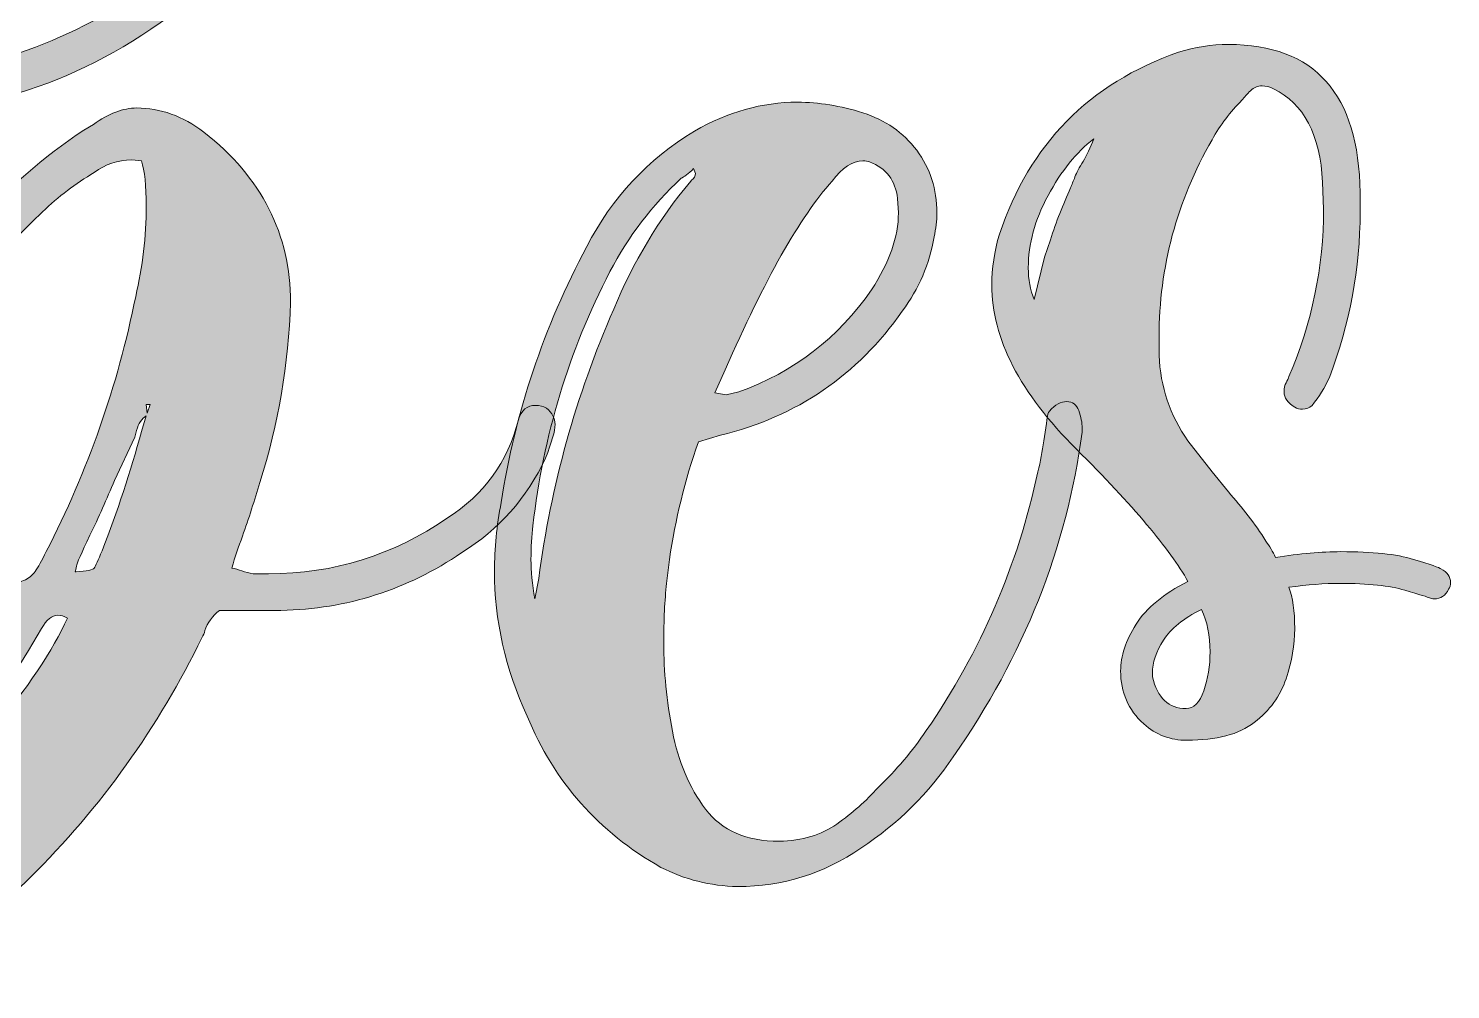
# Model space of a CAD drawing. Header units: inches. Extents: x 209 to 871, y -873 to -207.
# Drawn here: x 540 to 856.7, y -872.8 to -658.9 of the extents above; entities that cross this region are included whole.
import ezdxf

# ---------------------------------------------------------------- set-up
doc = ezdxf.new("R2010")
doc.units = ezdxf.units.IN
doc.header["$MEASUREMENT"] = 0
doc.layers.add('Layer 1', color=7, linetype='Continuous')

# ---------------------------------------------------------------- blocks, each defined once
blk = doc.blocks.new('block 4')
at = {"layer": 'Layer 1', "true_color": 0x040404}
h = blk.add_hatch(color=18, dxfattribs=at)
h.dxf.hatch_style = 2
edge = h.paths.add_edge_path()
edge.add_spline(control_points=[(491.05, -872.76), (491.05, -872.76), (488.27, -872.76), (488.27, -872.76), (478.42, -872.76), (469.49, -869.47), (461.5, -862.91), (456.92, -859.19), (454.64, -854.13), (454.64, -847.7), (454.64, -838.56), (459.78, -828.92), (470.06, -818.78), (487.91, -800.94), (509.19, -789.08), (533.89, -783.23), (536.18, -782.66), (537.86, -782.16), (538.93, -781.73), (540, -781.3), (540.85, -780.62), (541.5, -779.69), (542.14, -778.77), (542.96, -777.3), (543.96, -775.3), (553.24, -757.31), (559.88, -738.39), (563.88, -718.54), (565.45, -711.83), (566.23, -705.12), (566.23, -698.41), (566.23, -693.84), (565.88, -690.48), (565.17, -688.34), (565.17, -688.34), (563.02, -688.13), (563.02, -688.13), (559.88, -688.13), (557.1, -689.06), (554.67, -690.91), (550.53, -693.34), (546.67, -696.27), (543.1, -699.69), (518.83, -722.97), (501.62, -754.17), (491.48, -793.3), (491.05, -795.44), (490.44, -796.83), (489.66, -797.47), (488.88, -798.11), (487.34, -798.43), (485.06, -798.43), (483.34, -798.43), (481.7, -798.22), (480.13, -797.79), (472.85, -795.65), (466.21, -792.3), (460.21, -787.72), (455.5, -784.01), (452.14, -779.3), (450.14, -773.59), (446.57, -765.74), (444.79, -757.03), (444.79, -747.46), (445.65, -728.75), (448.36, -710.33), (452.93, -692.2), (460.07, -662.64), (471.06, -634.58), (485.91, -608.02), (494.48, -592.6), (504.9, -578.67), (517.19, -566.25), (534.61, -549.26), (551.17, -540.77), (566.88, -540.77), (571.3, -540.77), (575.45, -541.34), (579.3, -542.48), (590.15, -545.48), (599.44, -551.33), (607.14, -560.04), (612.86, -567.04), (615.71, -574.68), (615.71, -582.96), (615.71, -586.39), (615.28, -589.89), (614.43, -593.45), (607.71, -617.16), (596.08, -635.94), (579.51, -649.79), (557.95, -667.92), (535.39, -676.99), (511.83, -676.99), (507.83, -676.99), (504.12, -676.85), (500.69, -676.56), (500.26, -676.42), (499.76, -676.35), (499.19, -676.35), (499.19, -676.35), (498.34, -678.7), (498.34, -678.7), (497.62, -680.28), (497.05, -681.77), (496.62, -683.2), (489.77, -704.76), (485.56, -726.83), (483.99, -749.39), (483.7, -753.53), (483.56, -757.74), (483.56, -762.02), (483.56, -762.02), (483.34, -774.66), (483.34, -774.66), (483.34, -777.23), (483.99, -780.01), (485.27, -783.01), (485.27, -783.01), (491.91, -764.81), (491.91, -764.81), (500.05, -741.96), (511.97, -721.33), (527.68, -702.91), (535.1, -694.63), (543.32, -687.48), (552.31, -681.49), (552.31, -681.49), (554.46, -680.2), (554.46, -680.2), (557.88, -677.78), (561.09, -676.56), (564.09, -676.56), (569.37, -676.56), (574.37, -678.35), (579.09, -681.91), (591.94, -692.05), (598.36, -704.69), (598.36, -719.83), (597.93, -733.53), (595.65, -746.89), (591.51, -759.88), (590.36, -763.88), (589.08, -767.88), (587.65, -771.88), (586.8, -774.16), (586.01, -776.52), (585.3, -778.94), (586.01, -779.09), (586.76, -779.3), (587.55, -779.59), (588.33, -779.87), (589.15, -780.09), (590.01, -780.23), (590.01, -780.23), (593.44, -780.23), (593.44, -780.23), (608, -780.23), (621.28, -776.09), (633.28, -767.81), (641.42, -762.67), (646.7, -755.38), (649.13, -745.96), (649.7, -743.82), (650.98, -742.74), (652.98, -742.74), (653.84, -742.74), (654.62, -742.96), (655.34, -743.39), (656.62, -744.39), (657.27, -745.6), (657.27, -747.03), (657.27, -748.46), (656.55, -750.96), (655.12, -754.53), (650.98, -763.38), (644.77, -770.37), (636.49, -775.52), (624.35, -783.8), (610.93, -788.08), (596.22, -788.37), (596.22, -788.37), (582.51, -788.37), (582.51, -788.37), (580.94, -789.65), (579.87, -791.15), (579.3, -792.87), (579.16, -793.44), (578.94, -793.94), (578.66, -794.36), (568.95, -814.36), (556.17, -832.21), (540.32, -847.91), (533.89, -854.05), (526.96, -859.69), (519.54, -864.84), (515.11, -867.69), (510.4, -869.55), (505.41, -870.4), (500.69, -871.54), (495.91, -872.33), (491.05, -872.76)], knot_values=[0, 0, 0, 0, 1, 1, 1, 2, 2, 2, 3, 3, 3, 4, 4, 4, 5, 5, 5, 6, 6, 6, 7, 7, 7, 8, 8, 8, 9, 9, 9, 10, 10, 10, 11, 11, 11, 12, 12, 12, 13, 13, 13, 14, 14, 14, 15, 15, 15, 16, 16, 16, 17, 17, 17, 18, 18, 18, 19, 19, 19, 20, 20, 20, 21, 21, 21, 22, 22, 22, 23, 23, 23, 24, 24, 24, 25, 25, 25, 26, 26, 26, 27, 27, 27, 28, 28, 28, 29, 29, 29, 30, 30, 30, 31, 31, 31, 32, 32, 32, 33, 33, 33, 34, 34, 34, 35, 35, 35, 36, 36, 36, 37, 37, 37, 38, 38, 38, 39, 39, 39, 40, 40, 40, 41, 41, 41, 42, 42, 42, 43, 43, 43, 44, 44, 44, 45, 45, 45, 46, 46, 46, 47, 47, 47, 48, 48, 48, 49, 49, 49, 50, 50, 50, 51, 51, 51, 52, 52, 52, 53, 53, 53, 54, 54, 54, 55, 55, 55, 56, 56, 56, 57, 57, 57, 58, 58, 58, 59, 59, 59, 60, 60, 60, 61, 61, 61, 62, 62, 62, 63, 63, 63, 64, 64, 64, 65, 65, 65, 66, 66, 66, 67, 67, 67, 67], degree=3, periodic=1)
edge = h.paths.add_edge_path()
edge.add_spline(control_points=[(455.07, -761.17), (455.07, -761.17), (455.5, -752.81), (455.5, -752.81), (455.93, -735.68), (458.85, -716.47), (464.28, -695.19), (472.13, -662.93), (484.7, -632.65), (501.98, -604.38), (513.12, -585.67), (527.54, -569.97), (545.24, -557.26), (546.81, -556.11), (547.6, -555.19), (547.6, -554.47), (547.6, -554.47), (547.6, -553.4), (547.6, -553.4), (547.6, -553.4), (548.88, -553.62), (548.88, -553.62), (548.88, -553.62), (547.6, -553.19), (547.6, -553.19), (547.6, -553.19), (545.89, -554.68), (545.89, -554.68), (525.33, -565.82), (507.83, -584.1), (493.41, -609.52), (473.28, -644.79), (460.28, -682.49), (454.43, -722.61), (453.14, -730.32), (452.5, -738.11), (452.5, -745.96), (452.5, -745.96), (452.71, -750.88), (452.71, -750.88), (452.71, -754.31), (453.5, -757.74), (455.07, -761.17)], knot_values=[0, 0, 0, 0, 1, 1, 1, 2, 2, 2, 3, 3, 3, 4, 4, 4, 5, 5, 5, 6, 6, 6, 7, 7, 7, 8, 8, 8, 9, 9, 9, 10, 10, 10, 11, 11, 11, 12, 12, 12, 13, 13, 13, 14, 14, 14, 14], degree=3, periodic=1)
edge = h.paths.add_edge_path()
edge.add_spline(control_points=[(468.35, -853.48), (470.2, -853.48), (472.56, -852.7), (475.42, -851.13), (475.42, -851.13), (478.63, -848.98), (478.63, -848.98), (499.91, -836.28), (517.61, -818.78), (531.75, -796.51), (531.75, -796.51), (533.89, -792.22), (533.89, -792.22), (533.89, -792.22), (532.39, -792.44), (532.39, -792.44), (530.96, -792.44), (529.75, -792.62), (528.75, -792.97), (527.75, -793.33), (526.68, -793.72), (525.54, -794.15), (504.4, -801.29), (486.7, -812.65), (472.42, -828.21), (468.56, -832.35), (465.71, -837.13), (463.85, -842.56), (463.28, -844.13), (462.99, -845.84), (462.99, -847.7), (462.99, -849.41), (463.49, -850.81), (464.49, -851.88), (465.49, -852.95), (466.78, -853.48), (468.35, -853.48)], knot_values=[0, 0, 0, 0, 1, 1, 1, 2, 2, 2, 3, 3, 3, 4, 4, 4, 5, 5, 5, 6, 6, 6, 7, 7, 7, 8, 8, 8, 9, 9, 9, 10, 10, 10, 11, 11, 11, 12, 12, 12, 12], degree=3, periodic=1)
edge = h.paths.add_edge_path()
edge.add_spline(control_points=[(511.19, -668.85), (517.47, -668.85), (523.75, -668.14), (530.04, -666.71), (551.17, -661.14), (569.02, -650.29), (583.58, -634.15), (596.44, -620.16), (603, -603.67), (603.29, -584.67), (603.29, -584.67), (603.29, -583.39), (603.29, -583.39), (603.29, -580.53), (602.93, -577.61), (602.22, -574.61), (601.65, -570.46), (599.22, -568.39), (594.94, -568.39), (591.79, -568.39), (588.87, -568.68), (586.15, -569.25), (579.3, -570.68), (572.8, -573.32), (566.66, -577.18), (555.67, -583.74), (546.1, -592.1), (537.96, -602.24), (523.11, -621.37), (511.54, -642.22), (503.26, -664.78), (502.98, -665.35), (502.83, -665.82), (502.83, -666.17), (502.83, -666.53), (502.76, -666.85), (502.62, -667.14), (503.05, -667.71), (503.33, -668.03), (503.48, -668.1), (503.62, -668.17), (503.94, -668.31), (504.44, -668.53), (504.94, -668.74), (507.19, -668.85), (511.19, -668.85)], knot_values=[0, 0, 0, 0, 1, 1, 1, 2, 2, 2, 3, 3, 3, 4, 4, 4, 5, 5, 5, 6, 6, 6, 7, 7, 7, 8, 8, 8, 9, 9, 9, 10, 10, 10, 11, 11, 11, 12, 12, 12, 13, 13, 13, 14, 14, 14, 15, 15, 15, 15], degree=3, periodic=1)
edge = h.paths.add_edge_path()
edge.add_spline(control_points=[(508.4, -837.2), (515.54, -832.64), (523.25, -825.42), (531.54, -815.57), (539.82, -805.72), (545.53, -797.22), (548.67, -790.08), (547.96, -789.65), (547.24, -789.44), (546.53, -789.44), (545.24, -789.44), (544.03, -790.44), (542.89, -792.44), (532.89, -809.86), (521.4, -824.78), (508.4, -837.2)], knot_values=[0, 0, 0, 0, 1, 1, 1, 2, 2, 2, 3, 3, 3, 4, 4, 4, 5, 5, 5, 5], degree=3, periodic=1)
edge = h.paths.add_edge_path()
edge.add_spline(control_points=[(550.6, -779.8), (553.03, -779.66), (554.38, -779.37), (554.67, -778.94), (554.95, -778.52), (555.53, -777.23), (556.38, -775.09), (559.81, -766.38), (562.73, -757.52), (565.17, -748.53), (565.17, -748.53), (566.23, -745.1), (566.23, -745.1), (565.23, -745.67), (564.52, -746.75), (564.09, -748.31), (564.09, -748.31), (563.66, -749.81), (563.66, -749.81), (563.66, -749.81), (559.17, -759.45), (559.17, -759.45), (557.45, -763.59), (555.63, -767.66), (553.7, -771.66), (551.78, -775.66), (550.78, -777.95), (550.71, -778.52), (550.63, -779.09), (550.53, -779.52), (550.38, -779.8), (550.38, -779.8), (550.6, -779.8), (550.6, -779.8)], knot_values=[0, 0, 0, 0, 1, 1, 1, 2, 2, 2, 3, 3, 3, 4, 4, 4, 5, 5, 5, 6, 6, 6, 7, 7, 7, 8, 8, 8, 9, 9, 9, 10, 10, 10, 11, 11, 11, 11], degree=3, periodic=1)
h.paths.add_polyline_path([(566.45, -744.46), (567.09, -742.53), (566.23, -742.53)])
h = blk.add_hatch(color=18, dxfattribs=at)
h.dxf.hatch_style = 2
edge = h.paths.add_edge_path()
edge.add_spline(control_points=[(797.99, -817.28), (794.27, -817.28), (791.06, -816.07), (788.35, -813.64), (784.92, -810.5), (783.21, -806.58), (783.21, -801.86), (783.21, -798.58), (784.35, -795.11), (786.64, -791.47), (788.92, -787.83), (792.77, -784.66), (798.2, -781.94), (794.2, -774.8), (785.92, -764.99), (773.36, -752.49), (760.79, -740), (754.51, -727.83), (754.51, -715.97), (754.51, -712.26), (755.08, -708.47), (756.22, -704.62), (762.94, -684.63), (776.21, -671.14), (796.06, -664.14), (799.77, -663), (803.48, -662.42), (807.2, -662.42), (826.48, -662.42), (836.26, -673.42), (836.54, -695.41), (836.54, -695.41), (836.54, -699.69), (836.54, -699.69), (836.54, -712.26), (834.26, -724.54), (829.69, -736.53), (828.69, -738.82), (827.4, -740.89), (825.83, -742.74), (825.26, -743.32), (824.55, -743.6), (823.69, -743.6), (823.12, -743.6), (822.55, -743.46), (821.98, -743.17), (820.4, -742.18), (819.62, -741.03), (819.62, -739.75), (819.62, -738.89), (819.76, -738.21), (820.05, -737.71), (820.34, -737.21), (820.55, -736.75), (820.69, -736.32), (825.83, -724.33), (828.4, -711.9), (828.4, -699.05), (828.4, -699.05), (828.19, -693.05), (828.19, -693.05), (827.62, -682.49), (823.98, -675.56), (817.27, -672.28), (816.41, -671.85), (815.55, -671.63), (814.7, -671.63), (813.7, -671.63), (812.84, -671.99), (812.13, -672.71), (811.41, -673.42), (810.77, -674.13), (810.2, -674.85), (807.63, -677.42), (805.41, -680.34), (803.56, -683.63), (795.7, -697.34), (791.78, -711.97), (791.78, -727.54), (791.78, -727.54), (791.78, -731.61), (791.78, -731.61), (792.06, -738.6), (794.2, -744.96), (798.2, -750.67), (798.2, -750.67), (803.56, -757.52), (803.56, -757.52), (803.56, -757.52), (807.2, -762.02), (807.2, -762.02), (810.34, -765.45), (813.12, -769.09), (815.55, -772.95), (816.41, -774.09), (817.12, -775.3), (817.69, -776.59), (823.12, -775.73), (827.98, -775.3), (832.26, -775.3), (839.26, -775.3), (844.65, -775.87), (848.43, -777.02), (852.21, -778.16), (854.25, -778.87), (854.53, -779.16), (855.96, -779.87), (856.68, -780.87), (856.68, -782.16), (856.68, -782.73), (856.53, -783.23), (856.25, -783.66), (855.53, -785.09), (854.46, -785.8), (853.04, -785.8), (852.61, -785.8), (852.25, -785.73), (851.97, -785.58), (851.68, -785.44), (849.86, -784.87), (846.5, -783.87), (843.15, -782.87), (838.33, -782.37), (832.05, -782.37), (828.62, -782.37), (824.83, -782.66), (820.69, -783.23), (821.55, -785.51), (821.98, -788.58), (821.98, -792.44), (821.98, -796.01), (821.34, -799.72), (820.05, -803.58), (818.77, -807.43), (816.41, -810.68), (812.98, -813.32), (809.55, -815.97), (804.56, -817.28), (797.99, -817.28)], knot_values=[0, 0, 0, 0, 1, 1, 1, 2, 2, 2, 3, 3, 3, 4, 4, 4, 5, 5, 5, 6, 6, 6, 7, 7, 7, 8, 8, 8, 9, 9, 9, 10, 10, 10, 11, 11, 11, 12, 12, 12, 13, 13, 13, 14, 14, 14, 15, 15, 15, 16, 16, 16, 17, 17, 17, 18, 18, 18, 19, 19, 19, 20, 20, 20, 21, 21, 21, 22, 22, 22, 23, 23, 23, 24, 24, 24, 25, 25, 25, 26, 26, 26, 27, 27, 27, 28, 28, 28, 29, 29, 29, 30, 30, 30, 31, 31, 31, 32, 32, 32, 33, 33, 33, 34, 34, 34, 35, 35, 35, 36, 36, 36, 37, 37, 37, 38, 38, 38, 39, 39, 39, 40, 40, 40, 41, 41, 41, 42, 42, 42, 43, 43, 43, 44, 44, 44, 45, 45, 45, 46, 46, 46, 46], degree=3, periodic=1)
edge = h.paths.add_edge_path()
edge.add_spline(control_points=[(763.93, -719.18), (763.93, -719.18), (766.29, -709.76), (766.29, -709.76), (766.29, -709.76), (767.57, -705.9), (767.57, -705.9), (768.86, -701.91), (770.36, -698.05), (772.07, -694.34), (772.36, -693.62), (772.68, -692.81), (773.04, -691.87), (773.39, -690.95), (774, -689.81), (774.86, -688.45), (775.71, -687.09), (776.5, -685.42), (777.21, -683.42), (773.36, -686.41), (769.96, -690.63), (767.04, -696.05), (764.11, -701.48), (762.65, -706.84), (762.65, -712.12), (762.65, -714.69), (763.08, -717.04), (763.93, -719.18)], knot_values=[0, 0, 0, 0, 1, 1, 1, 2, 2, 2, 3, 3, 3, 4, 4, 4, 5, 5, 5, 6, 6, 6, 7, 7, 7, 8, 8, 8, 9, 9, 9, 9], degree=3, periodic=1)
edge = h.paths.add_edge_path()
edge.add_spline(control_points=[(797.78, -810.22), (799.49, -810.22), (800.81, -808.9), (801.74, -806.25), (802.66, -803.61), (803.13, -800.72), (803.13, -797.58), (803.13, -794.01), (802.49, -790.87), (801.2, -788.15), (797.2, -790.16), (794.38, -792.44), (792.74, -795.01), (791.1, -797.58), (790.28, -800.01), (790.28, -802.29), (790.28, -802.29), (790.28, -803.15), (790.28, -803.15), (791.42, -807.86), (793.92, -810.22), (797.78, -810.22)], knot_values=[0, 0, 0, 0, 1, 1, 1, 2, 2, 2, 3, 3, 3, 4, 4, 4, 5, 5, 5, 6, 6, 6, 7, 7, 7, 7], degree=3, periodic=1)
h = blk.add_hatch(color=18, dxfattribs=at)
h.dxf.hatch_style = 2
edge = h.paths.add_edge_path()
edge.add_spline(control_points=[(697.96, -849.84), (691.82, -849.7), (686.11, -848.27), (680.83, -845.56), (666.97, -837.71), (657.05, -826.49), (651.06, -811.93), (646.2, -801.36), (643.77, -790.58), (643.77, -779.59), (643.77, -774.59), (644.27, -769.52), (645.27, -764.38), (648.41, -744.24), (654.77, -725.26), (664.34, -707.4), (669.9, -696.55), (677.9, -687.99), (688.32, -681.7), (695.75, -677.42), (703.39, -675.27), (711.24, -675.27), (715.96, -675.27), (720.81, -676.06), (725.81, -677.63), (730.8, -679.2), (734.8, -681.99), (737.8, -685.98), (740.8, -689.98), (742.3, -694.63), (742.3, -699.91), (742.3, -701.62), (742.09, -703.41), (741.66, -705.26), (740.66, -711.26), (738.3, -716.76), (734.59, -721.75), (724.59, -736.04), (711.1, -745.24), (694.11, -749.39), (694.11, -749.39), (689.18, -750.88), (689.18, -750.88), (686.18, -759.45), (684.04, -768.16), (682.75, -777.02), (682.75, -777.02), (682.11, -782.37), (682.11, -782.37), (681.68, -786.09), (681.47, -790.51), (681.47, -795.65), (681.47, -801.94), (682.11, -808.47), (683.4, -815.25), (684.68, -822.03), (687.15, -827.82), (690.79, -832.6), (694.43, -837.39), (699.89, -839.77), (707.17, -839.77), (712.31, -839.63), (716.6, -838.35), (720.02, -835.92), (723.45, -833.49), (726.52, -830.78), (729.24, -827.78), (733.23, -823.92), (736.8, -819.71), (739.94, -815.14), (752.08, -797.44), (760.36, -778.23), (764.79, -757.52), (765.36, -755.24), (765.79, -752.96), (766.08, -750.67), (766.08, -750.67), (766.72, -746.81), (766.72, -746.81), (766.72, -746.53), (766.75, -746.1), (766.83, -745.53), (766.89, -744.96), (767.07, -744.46), (767.36, -744.03), (768.64, -742.6), (769.93, -741.89), (771.22, -741.89), (772.5, -741.89), (773.39, -742.57), (773.89, -743.92), (774.39, -745.28), (774.64, -746.6), (774.64, -747.89), (774.64, -747.89), (774.64, -748.74), (774.64, -748.74), (771.22, -774.45), (761.65, -798.51), (745.94, -820.93), (740.51, -829.06), (733.66, -835.85), (725.38, -841.27), (717.1, -846.99), (707.96, -849.84), (697.96, -849.84)], knot_values=[0, 0, 0, 0, 1, 1, 1, 2, 2, 2, 3, 3, 3, 4, 4, 4, 5, 5, 5, 6, 6, 6, 7, 7, 7, 8, 8, 8, 9, 9, 9, 10, 10, 10, 11, 11, 11, 12, 12, 12, 13, 13, 13, 14, 14, 14, 15, 15, 15, 16, 16, 16, 17, 17, 17, 18, 18, 18, 19, 19, 19, 20, 20, 20, 21, 21, 21, 22, 22, 22, 23, 23, 23, 24, 24, 24, 25, 25, 25, 26, 26, 26, 27, 27, 27, 28, 28, 28, 29, 29, 29, 30, 30, 30, 31, 31, 31, 32, 32, 32, 33, 33, 33, 34, 34, 34, 35, 35, 35, 35], degree=3, periodic=1)
edge = h.paths.add_edge_path()
edge.add_spline(control_points=[(652.77, -785.8), (652.77, -785.8), (653.63, -781.3), (653.63, -781.3), (656.34, -760.6), (661.9, -740.6), (670.33, -721.33), (674.62, -710.91), (680.33, -701.41), (687.47, -692.84), (687.47, -692.84), (687.68, -692.62), (687.68, -692.62), (688.25, -692.2), (688.54, -691.7), (688.54, -691.13), (688.54, -691.13), (688.11, -690.05), (688.11, -690.05), (687.54, -690.63), (687, -691.09), (686.5, -691.45), (686, -691.81), (685.61, -692.05), (685.33, -692.2), (678.9, -698.19), (673.61, -705.12), (669.47, -712.97), (660.33, -730.68), (654.62, -749.53), (652.34, -769.52), (652.05, -771.8), (651.91, -774.3), (651.91, -777.02), (651.91, -779.59), (652.2, -782.51), (652.77, -785.8)], knot_values=[0, 0, 0, 0, 1, 1, 1, 2, 2, 2, 3, 3, 3, 4, 4, 4, 5, 5, 5, 6, 6, 6, 7, 7, 7, 8, 8, 8, 9, 9, 9, 10, 10, 10, 11, 11, 11, 12, 12, 12, 12], degree=3, periodic=1)
edge = h.paths.add_edge_path()
edge.add_spline(control_points=[(695.39, -740.39), (695.39, -740.39), (698.18, -739.75), (698.18, -739.75), (710.46, -735.32), (720.31, -727.75), (727.73, -717.04), (731.73, -710.91), (733.73, -705.19), (733.73, -699.91), (733.73, -699.91), (733.52, -696.69), (733.52, -696.69), (733.09, -692.7), (731.02, -689.98), (727.31, -688.55), (726.88, -688.41), (726.38, -688.34), (725.81, -688.34), (723.52, -688.34), (721.24, -689.84), (718.95, -692.84), (711.81, -700.84), (703.89, -714.83), (695.18, -734.82), (695.18, -734.82), (692.82, -739.96), (692.82, -739.96), (692.82, -739.96), (695.39, -740.39), (695.39, -740.39)], knot_values=[0, 0, 0, 0, 1, 1, 1, 2, 2, 2, 3, 3, 3, 4, 4, 4, 5, 5, 5, 6, 6, 6, 7, 7, 7, 8, 8, 8, 9, 9, 9, 10, 10, 10, 10], degree=3, periodic=1)
at = {"layer": 'Layer 1', "lineweight": 0}
blk.add_lwpolyline([(566.45, -744.46), (567.09, -742.53), (566.23, -742.53), (566.45, -744.46)], dxfattribs=at)
for points, knots in [([(491.05, -872.76), (491.05, -872.76), (488.27, -872.76), (488.27, -872.76), (478.42, -872.76), (469.49, -869.47), (461.5, -862.91), (456.92, -859.19), (454.64, -854.13), (454.64, -847.7), (454.64, -838.56), (459.78, -828.92), (470.06, -818.78), (487.91, -800.94), (509.19, -789.08), (533.89, -783.23), (536.18, -782.66), (537.86, -782.16), (538.93, -781.73), (540, -781.3), (540.85, -780.62), (541.5, -779.69), (542.14, -778.77), (542.96, -777.3), (543.96, -775.3), (553.24, -757.31), (559.88, -738.39), (563.88, -718.54), (565.45, -711.83), (566.23, -705.12), (566.23, -698.41), (566.23, -693.84), (565.88, -690.48), (565.17, -688.34), (565.17, -688.34), (563.02, -688.13), (563.02, -688.13), (559.88, -688.13), (557.1, -689.06), (554.67, -690.91), (550.53, -693.34), (546.67, -696.27), (543.1, -699.69), (518.83, -722.97), (501.62, -754.17), (491.48, -793.3), (491.05, -795.44), (490.44, -796.83), (489.66, -797.47), (488.88, -798.11), (487.34, -798.43), (485.06, -798.43), (483.34, -798.43), (481.7, -798.22), (480.13, -797.79), (472.85, -795.65), (466.21, -792.3), (460.21, -787.72), (455.5, -784.01), (452.14, -779.3), (450.14, -773.59), (446.57, -765.74), (444.79, -757.03), (444.79, -747.46), (445.65, -728.75), (448.36, -710.33), (452.93, -692.2), (460.07, -662.64), (471.06, -634.58), (485.91, -608.02), (494.48, -592.6), (504.9, -578.67), (517.19, -566.25), (534.61, -549.26), (551.17, -540.77), (566.88, -540.77), (571.3, -540.77), (575.45, -541.34), (579.3, -542.48), (590.15, -545.48), (599.44, -551.33), (607.14, -560.04), (612.86, -567.04), (615.71, -574.68), (615.71, -582.96), (615.71, -586.39), (615.28, -589.89), (614.43, -593.45), (607.71, -617.16), (596.08, -635.94), (579.51, -649.79), (557.95, -667.92), (535.39, -676.99), (511.83, -676.99), (507.83, -676.99), (504.12, -676.85), (500.69, -676.56), (500.26, -676.42), (499.76, -676.35), (499.19, -676.35), (499.19, -676.35), (498.34, -678.7), (498.34, -678.7), (497.62, -680.28), (497.05, -681.77), (496.62, -683.2), (489.77, -704.76), (485.56, -726.83), (483.99, -749.39), (483.7, -753.53), (483.56, -757.74), (483.56, -762.02), (483.56, -762.02), (483.34, -774.66), (483.34, -774.66), (483.34, -777.23), (483.99, -780.01), (485.27, -783.01), (485.27, -783.01), (491.91, -764.81), (491.91, -764.81), (500.05, -741.96), (511.97, -721.33), (527.68, -702.91), (535.1, -694.63), (543.32, -687.48), (552.31, -681.49), (552.31, -681.49), (554.46, -680.2), (554.46, -680.2), (557.88, -677.78), (561.09, -676.56), (564.09, -676.56), (569.37, -676.56), (574.37, -678.35), (579.09, -681.91), (591.94, -692.05), (598.36, -704.69), (598.36, -719.83), (597.93, -733.53), (595.65, -746.89), (591.51, -759.88), (590.36, -763.88), (589.08, -767.88), (587.65, -771.88), (586.8, -774.16), (586.01, -776.52), (585.3, -778.94), (586.01, -779.09), (586.76, -779.3), (587.55, -779.59), (588.33, -779.87), (589.15, -780.09), (590.01, -780.23), (590.01, -780.23), (593.44, -780.23), (593.44, -780.23), (608, -780.23), (621.28, -776.09), (633.28, -767.81), (641.42, -762.67), (646.7, -755.38), (649.13, -745.96), (649.7, -743.82), (650.98, -742.74), (652.98, -742.74), (653.84, -742.74), (654.62, -742.96), (655.34, -743.39), (656.62, -744.39), (657.27, -745.6), (657.27, -747.03), (657.27, -748.46), (656.55, -750.96), (655.12, -754.53), (650.98, -763.38), (644.77, -770.37), (636.49, -775.52), (624.35, -783.8), (610.93, -788.08), (596.22, -788.37), (596.22, -788.37), (582.51, -788.37), (582.51, -788.37), (580.94, -789.65), (579.87, -791.15), (579.3, -792.87), (579.16, -793.44), (578.94, -793.94), (578.66, -794.36), (568.95, -814.36), (556.17, -832.21), (540.32, -847.91), (533.89, -854.05), (526.96, -859.69), (519.54, -864.84), (515.11, -867.69), (510.4, -869.55), (505.41, -870.4), (500.69, -871.54), (495.91, -872.33), (491.05, -872.76)], [0, 0, 0, 0, 1, 1, 1, 2, 2, 2, 3, 3, 3, 4, 4, 4, 5, 5, 5, 6, 6, 6, 7, 7, 7, 8, 8, 8, 9, 9, 9, 10, 10, 10, 11, 11, 11, 12, 12, 12, 13, 13, 13, 14, 14, 14, 15, 15, 15, 16, 16, 16, 17, 17, 17, 18, 18, 18, 19, 19, 19, 20, 20, 20, 21, 21, 21, 22, 22, 22, 23, 23, 23, 24, 24, 24, 25, 25, 25, 26, 26, 26, 27, 27, 27, 28, 28, 28, 29, 29, 29, 30, 30, 30, 31, 31, 31, 32, 32, 32, 33, 33, 33, 34, 34, 34, 35, 35, 35, 36, 36, 36, 37, 37, 37, 38, 38, 38, 39, 39, 39, 40, 40, 40, 41, 41, 41, 42, 42, 42, 43, 43, 43, 44, 44, 44, 45, 45, 45, 46, 46, 46, 47, 47, 47, 48, 48, 48, 49, 49, 49, 50, 50, 50, 51, 51, 51, 52, 52, 52, 53, 53, 53, 54, 54, 54, 55, 55, 55, 56, 56, 56, 57, 57, 57, 58, 58, 58, 59, 59, 59, 60, 60, 60, 61, 61, 61, 62, 62, 62, 63, 63, 63, 64, 64, 64, 65, 65, 65, 66, 66, 66, 67, 67, 67, 67]), ([(455.07, -761.17), (455.07, -761.17), (455.5, -752.81), (455.5, -752.81), (455.93, -735.68), (458.85, -716.47), (464.28, -695.19), (472.13, -662.93), (484.7, -632.65), (501.98, -604.38), (513.12, -585.67), (527.54, -569.97), (545.24, -557.26), (546.81, -556.11), (547.6, -555.19), (547.6, -554.47), (547.6, -554.47), (547.6, -553.4), (547.6, -553.4), (547.6, -553.4), (548.88, -553.62), (548.88, -553.62), (548.88, -553.62), (547.6, -553.19), (547.6, -553.19), (547.6, -553.19), (545.89, -554.68), (545.89, -554.68), (525.33, -565.82), (507.83, -584.1), (493.41, -609.52), (473.28, -644.79), (460.28, -682.49), (454.43, -722.61), (453.14, -730.32), (452.5, -738.11), (452.5, -745.96), (452.5, -745.96), (452.71, -750.88), (452.71, -750.88), (452.71, -754.31), (453.5, -757.74), (455.07, -761.17)], [0, 0, 0, 0, 1, 1, 1, 2, 2, 2, 3, 3, 3, 4, 4, 4, 5, 5, 5, 6, 6, 6, 7, 7, 7, 8, 8, 8, 9, 9, 9, 10, 10, 10, 11, 11, 11, 12, 12, 12, 13, 13, 13, 14, 14, 14, 14]), ([(511.19, -668.85), (517.47, -668.85), (523.75, -668.14), (530.04, -666.71), (551.17, -661.14), (569.02, -650.29), (583.58, -634.15), (596.44, -620.16), (603, -603.67), (603.29, -584.67), (603.29, -584.67), (603.29, -583.39), (603.29, -583.39), (603.29, -580.53), (602.93, -577.61), (602.22, -574.61), (601.65, -570.46), (599.22, -568.39), (594.94, -568.39), (591.79, -568.39), (588.87, -568.68), (586.15, -569.25), (579.3, -570.68), (572.8, -573.32), (566.66, -577.18), (555.67, -583.74), (546.1, -592.1), (537.96, -602.24), (523.11, -621.37), (511.54, -642.22), (503.26, -664.78), (502.98, -665.35), (502.83, -665.82), (502.83, -666.17), (502.83, -666.53), (502.76, -666.85), (502.62, -667.14), (503.05, -667.71), (503.33, -668.03), (503.48, -668.1), (503.62, -668.17), (503.94, -668.31), (504.44, -668.53), (504.94, -668.74), (507.19, -668.85), (511.19, -668.85)], [0, 0, 0, 0, 1, 1, 1, 2, 2, 2, 3, 3, 3, 4, 4, 4, 5, 5, 5, 6, 6, 6, 7, 7, 7, 8, 8, 8, 9, 9, 9, 10, 10, 10, 11, 11, 11, 12, 12, 12, 13, 13, 13, 14, 14, 14, 15, 15, 15, 15]), ([(797.99, -817.28), (794.27, -817.28), (791.06, -816.07), (788.35, -813.64), (784.92, -810.5), (783.21, -806.58), (783.21, -801.86), (783.21, -798.58), (784.35, -795.11), (786.64, -791.47), (788.92, -787.83), (792.77, -784.66), (798.2, -781.94), (794.2, -774.8), (785.92, -764.99), (773.36, -752.49), (760.79, -740), (754.51, -727.83), (754.51, -715.97), (754.51, -712.26), (755.08, -708.47), (756.22, -704.62), (762.94, -684.63), (776.21, -671.14), (796.06, -664.14), (799.77, -663), (803.48, -662.42), (807.2, -662.42), (826.48, -662.42), (836.26, -673.42), (836.54, -695.41), (836.54, -695.41), (836.54, -699.69), (836.54, -699.69), (836.54, -712.26), (834.26, -724.54), (829.69, -736.53), (828.69, -738.82), (827.4, -740.89), (825.83, -742.74), (825.26, -743.32), (824.55, -743.6), (823.69, -743.6), (823.12, -743.6), (822.55, -743.46), (821.98, -743.17), (820.4, -742.18), (819.62, -741.03), (819.62, -739.75), (819.62, -738.89), (819.76, -738.21), (820.05, -737.71), (820.34, -737.21), (820.55, -736.75), (820.69, -736.32), (825.83, -724.33), (828.4, -711.9), (828.4, -699.05), (828.4, -699.05), (828.19, -693.05), (828.19, -693.05), (827.62, -682.49), (823.98, -675.56), (817.27, -672.28), (816.41, -671.85), (815.55, -671.63), (814.7, -671.63), (813.7, -671.63), (812.84, -671.99), (812.13, -672.71), (811.41, -673.42), (810.77, -674.13), (810.2, -674.85), (807.63, -677.42), (805.41, -680.34), (803.56, -683.63), (795.7, -697.34), (791.78, -711.97), (791.78, -727.54), (791.78, -727.54), (791.78, -731.61), (791.78, -731.61), (792.06, -738.6), (794.2, -744.96), (798.2, -750.67), (798.2, -750.67), (803.56, -757.52), (803.56, -757.52), (803.56, -757.52), (807.2, -762.02), (807.2, -762.02), (810.34, -765.45), (813.12, -769.09), (815.55, -772.95), (816.41, -774.09), (817.12, -775.3), (817.69, -776.59), (823.12, -775.73), (827.98, -775.3), (832.26, -775.3), (839.26, -775.3), (844.65, -775.87), (848.43, -777.02), (852.21, -778.16), (854.25, -778.87), (854.53, -779.16), (855.96, -779.87), (856.68, -780.87), (856.68, -782.16), (856.68, -782.73), (856.53, -783.23), (856.25, -783.66), (855.53, -785.09), (854.46, -785.8), (853.04, -785.8), (852.61, -785.8), (852.25, -785.73), (851.97, -785.58), (851.68, -785.44), (849.86, -784.87), (846.5, -783.87), (843.15, -782.87), (838.33, -782.37), (832.05, -782.37), (828.62, -782.37), (824.83, -782.66), (820.69, -783.23), (821.55, -785.51), (821.98, -788.58), (821.98, -792.44), (821.98, -796.01), (821.34, -799.72), (820.05, -803.58), (818.77, -807.43), (816.41, -810.68), (812.98, -813.32), (809.55, -815.97), (804.56, -817.28), (797.99, -817.28)], [0, 0, 0, 0, 1, 1, 1, 2, 2, 2, 3, 3, 3, 4, 4, 4, 5, 5, 5, 6, 6, 6, 7, 7, 7, 8, 8, 8, 9, 9, 9, 10, 10, 10, 11, 11, 11, 12, 12, 12, 13, 13, 13, 14, 14, 14, 15, 15, 15, 16, 16, 16, 17, 17, 17, 18, 18, 18, 19, 19, 19, 20, 20, 20, 21, 21, 21, 22, 22, 22, 23, 23, 23, 24, 24, 24, 25, 25, 25, 26, 26, 26, 27, 27, 27, 28, 28, 28, 29, 29, 29, 30, 30, 30, 31, 31, 31, 32, 32, 32, 33, 33, 33, 34, 34, 34, 35, 35, 35, 36, 36, 36, 37, 37, 37, 38, 38, 38, 39, 39, 39, 40, 40, 40, 41, 41, 41, 42, 42, 42, 43, 43, 43, 44, 44, 44, 45, 45, 45, 46, 46, 46, 46]), ([(697.96, -849.84), (691.82, -849.7), (686.11, -848.27), (680.83, -845.56), (666.97, -837.71), (657.05, -826.49), (651.06, -811.93), (646.2, -801.36), (643.77, -790.58), (643.77, -779.59), (643.77, -774.59), (644.27, -769.52), (645.27, -764.38), (648.41, -744.24), (654.77, -725.26), (664.34, -707.4), (669.9, -696.55), (677.9, -687.99), (688.32, -681.7), (695.75, -677.42), (703.39, -675.27), (711.24, -675.27), (715.96, -675.27), (720.81, -676.06), (725.81, -677.63), (730.8, -679.2), (734.8, -681.99), (737.8, -685.98), (740.8, -689.98), (742.3, -694.63), (742.3, -699.91), (742.3, -701.62), (742.09, -703.41), (741.66, -705.26), (740.66, -711.26), (738.3, -716.76), (734.59, -721.75), (724.59, -736.04), (711.1, -745.24), (694.11, -749.39), (694.11, -749.39), (689.18, -750.88), (689.18, -750.88), (686.18, -759.45), (684.04, -768.16), (682.75, -777.02), (682.75, -777.02), (682.11, -782.37), (682.11, -782.37), (681.68, -786.09), (681.47, -790.51), (681.47, -795.65), (681.47, -801.94), (682.11, -808.47), (683.4, -815.25), (684.68, -822.03), (687.15, -827.82), (690.79, -832.6), (694.43, -837.39), (699.89, -839.77), (707.17, -839.77), (712.31, -839.63), (716.6, -838.35), (720.02, -835.92), (723.45, -833.49), (726.52, -830.78), (729.24, -827.78), (733.23, -823.92), (736.8, -819.71), (739.94, -815.14), (752.08, -797.44), (760.36, -778.23), (764.79, -757.52), (765.36, -755.24), (765.79, -752.96), (766.08, -750.67), (766.08, -750.67), (766.72, -746.81), (766.72, -746.81), (766.72, -746.53), (766.75, -746.1), (766.83, -745.53), (766.89, -744.96), (767.07, -744.46), (767.36, -744.03), (768.64, -742.6), (769.93, -741.89), (771.22, -741.89), (772.5, -741.89), (773.39, -742.57), (773.89, -743.92), (774.39, -745.28), (774.64, -746.6), (774.64, -747.89), (774.64, -747.89), (774.64, -748.74), (774.64, -748.74), (771.22, -774.45), (761.65, -798.51), (745.94, -820.93), (740.51, -829.06), (733.66, -835.85), (725.38, -841.27), (717.1, -846.99), (707.96, -849.84), (697.96, -849.84)], [0, 0, 0, 0, 1, 1, 1, 2, 2, 2, 3, 3, 3, 4, 4, 4, 5, 5, 5, 6, 6, 6, 7, 7, 7, 8, 8, 8, 9, 9, 9, 10, 10, 10, 11, 11, 11, 12, 12, 12, 13, 13, 13, 14, 14, 14, 15, 15, 15, 16, 16, 16, 17, 17, 17, 18, 18, 18, 19, 19, 19, 20, 20, 20, 21, 21, 21, 22, 22, 22, 23, 23, 23, 24, 24, 24, 25, 25, 25, 26, 26, 26, 27, 27, 27, 28, 28, 28, 29, 29, 29, 30, 30, 30, 31, 31, 31, 32, 32, 32, 33, 33, 33, 34, 34, 34, 35, 35, 35, 35]), ([(763.93, -719.18), (763.93, -719.18), (766.29, -709.76), (766.29, -709.76), (766.29, -709.76), (767.57, -705.9), (767.57, -705.9), (768.86, -701.91), (770.36, -698.05), (772.07, -694.34), (772.36, -693.62), (772.68, -692.81), (773.04, -691.87), (773.39, -690.95), (774, -689.81), (774.86, -688.45), (775.71, -687.09), (776.5, -685.42), (777.21, -683.42), (773.36, -686.41), (769.96, -690.63), (767.04, -696.05), (764.11, -701.48), (762.65, -706.84), (762.65, -712.12), (762.65, -714.69), (763.08, -717.04), (763.93, -719.18)], [0, 0, 0, 0, 1, 1, 1, 2, 2, 2, 3, 3, 3, 4, 4, 4, 5, 5, 5, 6, 6, 6, 7, 7, 7, 8, 8, 8, 9, 9, 9, 9]), ([(652.77, -785.8), (652.77, -785.8), (653.63, -781.3), (653.63, -781.3), (656.34, -760.6), (661.9, -740.6), (670.33, -721.33), (674.62, -710.91), (680.33, -701.41), (687.47, -692.84), (687.47, -692.84), (687.68, -692.62), (687.68, -692.62), (688.25, -692.2), (688.54, -691.7), (688.54, -691.13), (688.54, -691.13), (688.11, -690.05), (688.11, -690.05), (687.54, -690.63), (687, -691.09), (686.5, -691.45), (686, -691.81), (685.61, -692.05), (685.33, -692.2), (678.9, -698.19), (673.61, -705.12), (669.47, -712.97), (660.33, -730.68), (654.62, -749.53), (652.34, -769.52), (652.05, -771.8), (651.91, -774.3), (651.91, -777.02), (651.91, -779.59), (652.2, -782.51), (652.77, -785.8)], [0, 0, 0, 0, 1, 1, 1, 2, 2, 2, 3, 3, 3, 4, 4, 4, 5, 5, 5, 6, 6, 6, 7, 7, 7, 8, 8, 8, 9, 9, 9, 10, 10, 10, 11, 11, 11, 12, 12, 12, 12]), ([(695.39, -740.39), (695.39, -740.39), (698.18, -739.75), (698.18, -739.75), (710.46, -735.32), (720.31, -727.75), (727.73, -717.04), (731.73, -710.91), (733.73, -705.19), (733.73, -699.91), (733.73, -699.91), (733.52, -696.69), (733.52, -696.69), (733.09, -692.7), (731.02, -689.98), (727.31, -688.55), (726.88, -688.41), (726.38, -688.34), (725.81, -688.34), (723.52, -688.34), (721.24, -689.84), (718.95, -692.84), (711.81, -700.84), (703.89, -714.83), (695.18, -734.82), (695.18, -734.82), (692.82, -739.96), (692.82, -739.96), (692.82, -739.96), (695.39, -740.39), (695.39, -740.39)], [0, 0, 0, 0, 1, 1, 1, 2, 2, 2, 3, 3, 3, 4, 4, 4, 5, 5, 5, 6, 6, 6, 7, 7, 7, 8, 8, 8, 9, 9, 9, 10, 10, 10, 10]), ([(550.6, -779.8), (553.03, -779.66), (554.38, -779.37), (554.67, -778.94), (554.95, -778.52), (555.53, -777.23), (556.38, -775.09), (559.81, -766.38), (562.73, -757.52), (565.17, -748.53), (565.17, -748.53), (566.23, -745.1), (566.23, -745.1), (565.23, -745.67), (564.52, -746.75), (564.09, -748.31), (564.09, -748.31), (563.66, -749.81), (563.66, -749.81), (563.66, -749.81), (559.17, -759.45), (559.17, -759.45), (557.45, -763.59), (555.63, -767.66), (553.7, -771.66), (551.78, -775.66), (550.78, -777.95), (550.71, -778.52), (550.63, -779.09), (550.53, -779.52), (550.38, -779.8), (550.38, -779.8), (550.6, -779.8), (550.6, -779.8)], [0, 0, 0, 0, 1, 1, 1, 2, 2, 2, 3, 3, 3, 4, 4, 4, 5, 5, 5, 6, 6, 6, 7, 7, 7, 8, 8, 8, 9, 9, 9, 10, 10, 10, 11, 11, 11, 11]), ([(797.78, -810.22), (799.49, -810.22), (800.81, -808.9), (801.74, -806.25), (802.66, -803.61), (803.13, -800.72), (803.13, -797.58), (803.13, -794.01), (802.49, -790.87), (801.2, -788.15), (797.2, -790.16), (794.38, -792.44), (792.74, -795.01), (791.1, -797.58), (790.28, -800.01), (790.28, -802.29), (790.28, -802.29), (790.28, -803.15), (790.28, -803.15), (791.42, -807.86), (793.92, -810.22), (797.78, -810.22)], [0, 0, 0, 0, 1, 1, 1, 2, 2, 2, 3, 3, 3, 4, 4, 4, 5, 5, 5, 6, 6, 6, 7, 7, 7, 7]), ([(508.4, -837.2), (515.54, -832.64), (523.25, -825.42), (531.54, -815.57), (539.82, -805.72), (545.53, -797.22), (548.67, -790.08), (547.96, -789.65), (547.24, -789.44), (546.53, -789.44), (545.24, -789.44), (544.03, -790.44), (542.89, -792.44), (532.89, -809.86), (521.4, -824.78), (508.4, -837.2)], [0, 0, 0, 0, 1, 1, 1, 2, 2, 2, 3, 3, 3, 4, 4, 4, 5, 5, 5, 5])]:
    blk.add_open_spline(points, degree=3, knots=knots, dxfattribs=at)
blk = doc.blocks.new('block 2')
at = {"layer": 'Layer 1'}
blk.add_blockref('block 4', (0, 0), dxfattribs=at)

msp = doc.modelspace()

# ---------------------------------------------------------------- block references
at = {"layer": 'Layer 1'}
msp.add_blockref('block 2', (0, 0), dxfattribs=at)

doc.saveas('drawing.dxf')
